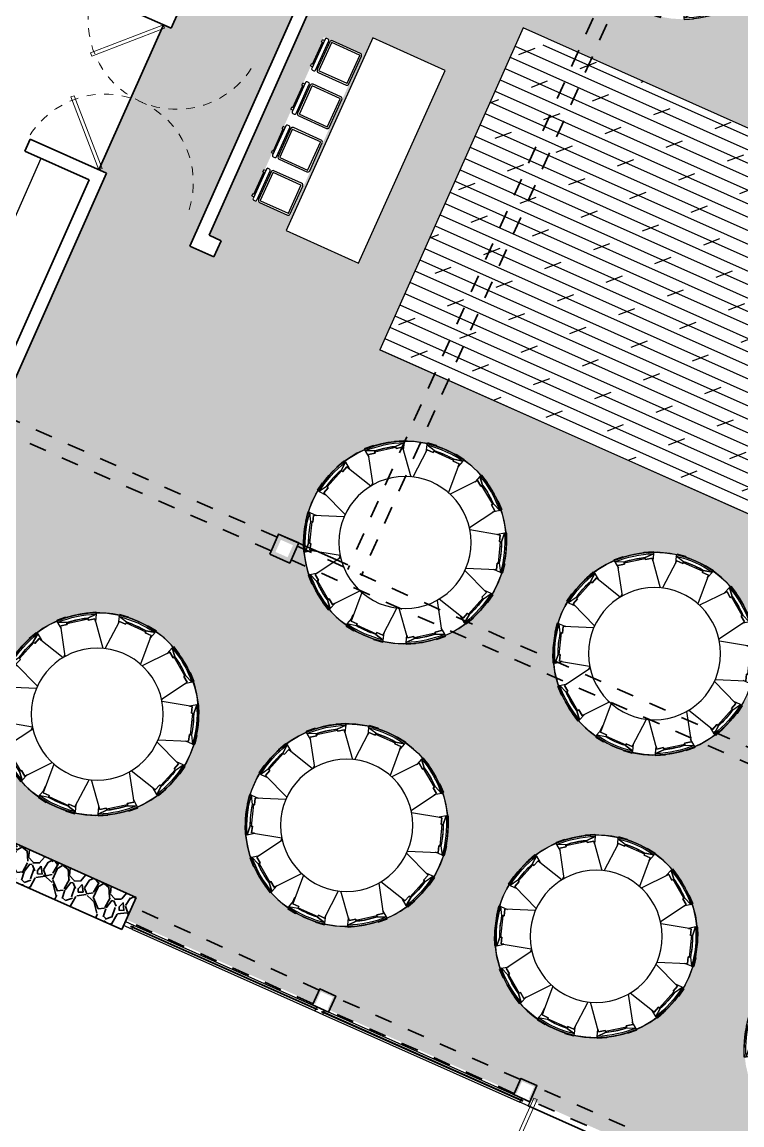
# Model space of a CAD drawing. Header units: millimetres. Extents: x 525387 to 527545, y 2235066 to 2235448.
# Drawn here: x 525573.69 to 525581.86, y 2235251.42 to 2235263.93 of the extents above; entities that cross this region are included whole.
import ezdxf

# ---------------------------------------------------------------- set-up
doc = ezdxf.new("R2010")
doc.units = ezdxf.units.MM
doc.linetypes.add('CONTINUA', pattern=[0])
doc.linetypes.add('JIS_02_1.0', pattern=[2, 1, -1])
for name, color, linetype, lineweight in [('jardin', 72, 'Continuous', 5), ('muro', 5, 'Continuous', 35), ('puertas', 2, 'Continuous', 13)]:
    doc.layers.add(name, color=color, linetype=linetype, lineweight=lineweight)
for name, color, linetype in [('muebles', 2, 'Continuous'), ('PISOS', 7, 'Continuous'), ('ventanas', 3, 'Continuous')]:
    doc.layers.add(name, color=color, linetype=linetype)

# ---------------------------------------------------------------- blocks, each defined once
blk = doc.blocks.new('Muco01pl')
at = {"color": 0, "linetype": 'ByBlock'}
for p, q in [((0.1830029072012882, -0.1196907536540419), (-0.1669970927987123, -0.1196907536540419)), ((-0.1584669139592585, -0.00981108789509938), (-0.1323541326172226, -0.009811087895099435)), ((-0.1584669139592585, -0.00981108789509938), (-0.1584669139592585, -0.0347477915452627)), ((-0.1584669139592576, -0.08340611557419672), (-0.1584669139592576, -0.09759532328770357)), ((-0.1323541326172217, -0.03474779154526275), (-0.1323541326172226, -0.009811087895099435)), ((-0.1323541326172226, -0.02227943972018065), (0.1448430847059317, -0.02227943972018065)), ((-0.1323541326172217, -0.09759532328770357), (-0.1323541326172217, -0.08340611557419672)), ((0.1448430847059308, -0.009811087895099435), (0.1709558660479675, -0.009811087895099435)), ((0.1448430847059317, -0.009811087895099435), (0.1448430847059317, -0.03474779154526275)), ((0.1448430847059317, -0.08340611557419675), (0.1448430847059317, -0.0975953232877036)), ((0.1709558660479675, -0.03474779154526275), (0.1709558660479675, -0.009811087895099435)), ((0.1709558660479675, -0.0975953232877036), (0.1709558660479675, -0.08340611557419675)), ((0.1859074768349493, -0.4725953232877036), (0.1859074768349493, -0.1225953232877031))]:
    blk.add_line(p, q, dxfattribs=at)
for points in [[(0.1899330943505466, -0.03474779154526275), (-0.1803233263974466, -0.03474779154526364, 0.414213562373095), (-0.1953233263974463, -0.04974779154526329), (-0.1953233263974463, -0.06840611557419615, 0.414213562373095), (-0.1803233263974467, -0.08340611557419672), (0.1899330943505466, -0.08340611557419672, 0.414213562373095), (0.2049330943505463, -0.06840611557419615), (0.2049330943505463, -0.04974779154526329, 0.414213562373095)], [(0.1830029072012882, -0.09759532328770357), (-0.1669970927987124, -0.09759532328770357, 0.414213562373095), (-0.1919970927987118, -0.122595323287703), (-0.1919970927987118, -0.4725953232877036, 0.414213562373095), (-0.1669970927987124, -0.4975953232877031), (0.1830029072012882, -0.4975953232877031, 0.414213562373095), (0.2080029072012876, -0.4725953232877036), (0.2080029072012876, -0.122595323287703, 0.414213562373095)]]:
    blk.add_lwpolyline(points, format="xyb", close=True, dxfattribs=at)
for points in [[(-0.1699016624323735, -0.122595323287703), (-0.1699016624323735, -0.4725953232877036)], [(-0.1669970927987124, -0.4754998929213647), (0.1830029072012882, -0.4754998929213647)]]:
    blk.add_lwpolyline(points, dxfattribs=at)
for centre, start, end in [((-0.1669970927987124, -0.122595323287703), 90, 180), ((0.1830029072012882, -0.122595323287703), 0, 90), ((-0.1669970927987124, -0.4725953232877036), 180, 270), ((0.1830029072012882, -0.4725953232877036), 270, 0)]:
    blk.add_arc(centre, 0.002904569633661147, start, end, dxfattribs=at)
blk = doc.blocks.new('mesa 10 sillas')
at = {"layer": 'muebles'}
for p, q in [((-0.2391984727383942, 1.131778988387644), (-0.1378689512292794, 1.150920151653182)), ((-0.2391984727383942, 1.131778988387644), (-0.2373695861709848, 1.126151308454361)), ((-0.1300751210734461, 1.126937701146481), (-0.1378689512292794, 1.150920151653182)), ((0.1300751210734461, 1.126937701146481), (0.1378689512292794, 1.150920151653182)), ((0.2391984727383942, 1.131778988387644), (0.1378689512292794, 1.150920151653182)), ((0.2391984727383942, 1.131778988387644), (0.2373695861709848, 1.126151308454361)), ((-0.4717232095528061, 1.05621296958941), (-0.5649465549114439, 1.012128233554542)), ((-0.4717232095528061, 1.05621296958941), (-0.4698943229858514, 1.050585289656496)), ((-0.2169917658214899, 1.063446571735483), (-0.4495165026363566, 0.9878805529372485)), ((-0.2169917658214899, 1.063446571735483), (-0.2126156215773563, 1.049980706986808)), ((-0.2126156215773563, 1.049980706986808), (-0.1411079628729794, 1.07321930583803)), ((0.2126156215771289, 1.049980706986808), (0.1411079628729794, 1.07321930583803)), ((0.2169917658214899, 1.063446571735483), (0.2126156215771289, 1.049980706986808)), ((0.2169917658214899, 1.063446571735483), (0.4495165026363566, 0.9878805529372485)), ((0.4717232095528061, 1.05621296958941), (0.4698943229858514, 1.050585289656496)), ((0.4717232095528061, 1.05621296958941), (0.5649465549114439, 1.012128233554542)), ((-0.5166480170959176, 0.9511760893376078), (-0.4451403583917681, 0.9744146881888227)), ((-0.4495165026363566, 0.9878805529372485), (-0.4451403583917681, 0.9744146881888227)), ((0.4495165026363566, 0.9878805529372485), (0.4451403583917681, 0.9744146881888227)), ((0.5166480170959176, 0.9511760893376078), (0.4451403583917681, 0.9744146881888227)), ((-0.8587586277025139, 0.7750311008356547), (-0.7880322162487801, 0.8500766255744239)), ((-0.8587586277025139, 0.7750311008356547), (-0.8539711601193858, 0.7715532046832081)), ((-0.7891728258840658, 0.7244799089481688), (-0.7449812204530417, 0.7853114775564549)), ((-0.767630344479926, 0.8352555139722426), (-0.7880322162487801, 0.8500766255744239)), ((0.7891728258840658, 0.7244799089481688), (0.7449812204530417, 0.7853114775564549)), ((0.767630344479926, 0.8352555139722426), (0.7880322162487801, 0.8500766255744239)), ((0.8587586277025139, 0.7750311008356547), (0.7880322162487801, 0.8500766255744239)), ((0.8587586277025139, 0.7750311008356547), (0.8539711601193858, 0.7715532046832081)), ((-0.8006282376560421, 0.7328017893249879), (-0.9443281099278238, 0.5349929848270776)), ((-0.8006282376560421, 0.7328017893249879), (-0.7891728258840658, 0.7244799089481688)), ((0.8006282376560421, 0.7328017893249879), (0.7891728258840658, 0.7244799089481688)), ((0.8006282376560421, 0.7328017893249879), (0.9443281099278238, 0.5349929848270776)), ((-1.002458499974068, 0.5772222963379363), (-1.051965412948789, 0.4867616881219092)), ((-1.002458499974068, 0.5772222963379363), (-0.9976710323913949, 0.5737444001854897)), ((-0.9770643035864168, 0.4658395358421643), (-0.9328726981556201, 0.5266711044505783)), ((-0.9443281099278238, 0.5349929848270776), (-0.9328726981556201, 0.5266711044505783)), ((0.9443281099278238, 0.5349929848270776), (0.9328726981556201, 0.5266711044505783)), ((0.9770643035864168, 0.4658395358421643), (0.9328726981556201, 0.5266711044505783)), ((1.002458499974068, 0.5772222963379363), (0.9976710323911675, 0.5737444001854897)), ((1.002458499974068, 0.5772222963379363), (1.051965412948789, 0.4867616881219092)), ((-1.150288715716556, 0.1222476750504953), (-1.137169238229376, 0.2245312777519288)), ((-1.064275235301352, 0.1974318870415672), (-1.064279374401053, 0.1222429402955001)), ((1.064275235301352, 0.1974318870415672), (1.064279374401053, 0.1222429402955001)), ((1.150288715716329, 0.1222476750504953), (1.137169238229376, 0.2245312777519288)), ((-1.150288715716556, 0.1222476750504953), (-1.144371317014588, 0.1222473493015386)), ((-1.078451935058979, -0.1222516304090462), (-1.078438475758844, 0.1222437197443753)), ((-1.078438475758844, 0.1222437197443753), (-1.064279374401053, 0.1222429402955001)), ((1.078438475758844, 0.1222437197443753), (1.064279374401053, 0.1222429402955001)), ((1.078451935058979, -0.1222516304090462), (1.078438475758844, 0.1222437197443753)), ((1.150288715716329, 0.1222476750504953), (1.144371317014588, 0.1222473493015386)), ((-1.150302175016691, -0.1222476751026562), (-1.137193958891544, -0.2245327215680959)), ((-1.150302175016691, -0.1222476751026562), (-1.144384776314496, -0.1222480008518971)), ((-1.078451935058979, -0.1222516304090462), (-1.064292833700961, -0.1222524098576514)), ((-1.064292833700961, -0.1222524098576514), (-1.064296972800435, -0.1974413566037043)), ((1.078451935058979, -0.1222516304090462), (1.064292833700961, -0.1222524098576514)), ((1.064292833700961, -0.1222524098576514), (1.064296972800435, -0.1974413566037043)), ((1.150302175016691, -0.1222476751026562), (1.137193958891544, -0.2245327215680959)), ((1.150302175016691, -0.1222476751026562), (1.144384776314496, -0.1222480008518971)), ((-1.11197686709113, -0.2245341097514029), (-1.137193958891544, -0.2245327215680959)), ((1.11197686709113, -0.2245341097514029), (1.137193958891544, -0.2245327215680959)), ((-1.002458499974068, -0.5772222963379363), (-1.051965412948789, -0.4867616881219163)), ((-0.9770643035864168, -0.4658395358421714), (-0.9328726981556201, -0.5266711044505783)), ((0.9770643035864168, -0.4658395358421714), (0.9328726981556201, -0.5266711044505783)), ((1.002458499974068, -0.5772222963379363), (1.051965412948789, -0.4867616881219163)), ((-1.002458499974068, -0.5772222963379363), (-0.9976710323913949, -0.5737444001854897)), ((-0.9443281099278238, -0.5349929848270776), (-0.9328726981556201, -0.5266711044505783)), ((-0.8006282376560421, -0.7328017893249879), (-0.9443281099278238, -0.5349929848270776)), ((0.8006282376560421, -0.7328017893249879), (0.9443281099278238, -0.5349929848270776)), ((0.9443281099278238, -0.5349929848270776), (0.9328726981556201, -0.5266711044505783)), ((1.002458499974068, -0.5772222963379363), (0.9976710323911675, -0.5737444001854897)), ((-0.8006282376560421, -0.7328017893249879), (-0.7891728258840658, -0.7244799089481759)), ((-0.7891728258840658, -0.7244799089481759), (-0.7449812204530417, -0.7853114775564549)), ((0.7891728258840658, -0.7244799089481759), (0.7449812204530417, -0.7853114775564549)), ((0.8006282376560421, -0.7328017893249879), (0.7891728258840658, -0.7244799089481759)), ((-0.8587586277025139, -0.7750311008356547), (-0.8539711601193858, -0.7715532046832081)), ((-0.8587586277025139, -0.7750311008356547), (-0.7880322162487801, -0.8500766255744239)), ((-0.767630344479926, -0.8352555139722426), (-0.7880322162487801, -0.8500766255744239)), ((0.767630344479926, -0.8352555139722426), (0.7880322162487801, -0.8500766255744239)), ((0.8587586277025139, -0.7750311008356547), (0.7880322162487801, -0.8500766255744239)), ((0.8587586277025139, -0.7750311008356547), (0.8539711601193858, -0.7715532046832081)), ((-0.5166480170959176, -0.9511760893376078), (-0.4451403583917681, -0.9744146881888227)), ((-0.4495165026363566, -0.9878805529372485), (-0.4451403583917681, -0.9744146881888227)), ((-0.2169917658214899, -1.063446571735483), (-0.4495165026363566, -0.9878805529372485)), ((0.2169917658214899, -1.063446571735483), (0.4495165026363566, -0.9878805529372485)), ((0.5166480170959176, -0.9511760893376078), (0.4451403583917681, -0.9744146881888227)), ((0.4495165026363566, -0.9878805529372485), (0.4451403583917681, -0.9744146881888227)), ((-0.4717232095528061, -1.05621296958941), (-0.5649465549114439, -1.012128233554542)), ((-0.4717232095528061, -1.05621296958941), (-0.4698943229858514, -1.050585289656503)), ((-0.2169917658214899, -1.063446571735483), (-0.2126156215773563, -1.049980706986808)), ((-0.2126156215773563, -1.049980706986808), (-0.1411079628729794, -1.07321930583803)), ((0.2126156215771289, -1.049980706986808), (0.1411079628729794, -1.07321930583803)), ((0.2169917658214899, -1.063446571735483), (0.2126156215771289, -1.049980706986808)), ((0.4717232095528061, -1.05621296958941), (0.4698943229858514, -1.050585289656503)), ((0.4717232095528061, -1.05621296958941), (0.5649465549114439, -1.012128233554542))]:
    blk.add_line(p, q, dxfattribs=at)
at = {"layer": 'muebles', "color": 41, "linetype": 'Continuous'}
for p, q in [((0.4435021934677934, 0.6048188194734436), (0.4613415193118726, 0.6048188194734436)), ((-1.033896914101206, 0.1996888194734439), (-1.027642585327726, 0.1996888194734439)), ((1.027642585327726, 0.1996888194734439), (1.033896914101206, 0.1996888194734439)), ((-1.051960490602482, -0.2054411805265559), (-0.9844966562030777, -0.2054411805265559)), ((-0.4688766562028377, -0.6105711805266125), (-0.4688766562028377, -0.6096137648954141)), ((-0.4688766562030651, -0.6105711805265557), (-0.4355488876238951, -0.6105711805265557)), ((0.4355488876238951, -0.6105711805265557), (0.4703812109386263, -0.6105711805265557))]:
    blk.add_line(p, q, dxfattribs=at)
at = {"layer": 'muebles', "flags": 128}
for points in [[(-0.1300751210734461, 1.126937701146481), (-0.1378689512292794, 1.150920151653182), (-0.2391984727383942, 1.131778988387644), (-0.2373695861709848, 1.126151308454361), (-0.2560111477538385, 1.121884039163547), (-0.2891886122710048, 1.113550037030663), (-0.3427072686114343, 1.098066199233038), (-0.3954682860124876, 1.080251025403832), (-0.442471327559474, 1.062153408479404), (-0.4698943229858514, 1.050585289656496), (-0.4717232095528061, 1.05621296958941), (-0.5649465549114439, 1.012128233554542), (-0.5571527247551558, 0.9881457830467184), (-0.4524465797109087, 0.9968967140571152), (-0.4133944525527795, 1.013363501431662), (-0.362886475433811, 1.032299699820086), (-0.3202214728772788, 1.046310461962946), (-0.2787715829350645, 1.058248434016846), (-0.2368384610296062, 1.068699449543466), (-0.2199218428962695, 1.07246273285498)], [(-0.1295644191360452, 1.043961998129554), (-0.1411079628729794, 1.07321930583803), (-0.2126156215773563, 1.049980706986808), (-0.2199218428962695, 1.07246273285498), (-0.1300751210734461, 1.126937701146481)], [(0.1295644191360452, 1.043961998129554), (0.1411079628729794, 1.07321930583803), (0.2126156215771289, 1.049980706986808), (0.2199218428962695, 1.07246273285498), (0.1300751210734461, 1.126937701146481)], [(0.1300751210734461, 1.126937701146481), (0.1378689512292794, 1.150920151653182), (0.2391984727383942, 1.131778988387644), (0.2373695861709848, 1.126151308454361), (0.2560111477538385, 1.121884039163547), (0.2891886122710048, 1.113550037030663), (0.3427072686114343, 1.098066199233038), (0.3954682860124876, 1.080251025403832), (0.442471327559474, 1.062153408479404), (0.4698943229858514, 1.050585289656496), (0.4717232095528061, 1.05621296958941), (0.5649465549114439, 1.012128233554542), (0.5571527247551558, 0.9881457830467184), (0.4524465797109087, 0.9968967140571152), (0.4133944525527795, 1.013363501431662), (0.362886475433811, 1.032299699820086), (0.3202214728772788, 1.046310461962946), (0.2787715829350645, 1.058248434016846), (0.2368384610296062, 1.068699449543466), (0.2199218428962695, 1.07246273285498)], [(-0.4451403583917681, 0.9744146881888227), (-0.4524465797109087, 0.9968967140571152), (-0.5571527247551558, 0.9881457830467184), (-0.5087865731808279, 0.9207221707736295), (-0.5166480170959176, 0.9511760893376078)], [(0.4451403583917681, 0.9744146881888227), (0.4524465797109087, 0.9968967140571152), (0.5571527247551558, 0.9881457830467184), (0.5087865731808279, 0.9207221707736295), (0.5166480170959176, 0.9511760893376078)], [(-0.767630344479926, 0.8352555139722426), (-0.7880322162487801, 0.8500766255744239), (-0.8587586277025139, 0.7750311008356547), (-0.8539711601193858, 0.7715532046832081), (-0.8665442622849469, 0.7571436763291004), (-0.8884867913631069, 0.7309001026208577), (-0.9226831223523959, 0.6869159377850593), (-0.9548961856265805, 0.6414910114751109), (-0.9822849326955065, 0.5992220371913604), (-0.9976710323913949, 0.5737444001854897), (-1.002458499974068, 0.5772222963379363), (-1.051965412948789, 0.4867616881219092), (-1.031563541179025, 0.4719405765191098), (-0.9519981586144013, 0.5405649563045287), (-0.9300832588484127, 0.5768411315474538), (-0.900351865154903, 0.6218486819261528), (-0.8740704723826411, 0.6582614858956575), (-0.847553770919717, 0.6922831421829088), (-0.8197721154693909, 0.7253858619909437), (-0.808298286342847, 0.7383737608020624)], [(-0.7184452834015929, 0.7684269431784756), (-0.7449812204530417, 0.7853114775564549), (-0.7891728258840658, 0.7244799089481688), (-0.808298286342847, 0.7383737608020624), (-0.767630344479926, 0.8352555139722426)], [(0.7184452834015929, 0.7684269431784756), (0.7449812204530417, 0.7853114775564549), (0.7891728258840658, 0.7244799089481688), (0.808298286342847, 0.7383737608020624), (0.767630344479926, 0.8352555139722426)], [(0.767630344479926, 0.8352555139722426), (0.7880322162487801, 0.8500766255744239), (0.8587586277025139, 0.7750311008356547), (0.8539711601193858, 0.7715532046832081), (0.8665442622849469, 0.7571436763291004), (0.8884867913631069, 0.7309001026208577), (0.9226831223523959, 0.6869159377850593), (0.9548961856265805, 0.6414910114751109), (0.9822849326955065, 0.5992220371913604), (0.9976710323911675, 0.5737444001854897), (1.002458499974068, 0.5772222963379363), (1.051965412948789, 0.4867616881219092), (1.031563541179025, 0.4719405765191098), (0.9519981586144013, 0.5405649563045287), (0.9300832588484127, 0.5768411315474538), (0.900351865154903, 0.6218486819261528), (0.8740704723826411, 0.6582614858956575), (0.847553770919717, 0.6922831421829088), (0.8197721154691635, 0.7253858619909437), (0.808298286342847, 0.7383737608020624)], [(-0.9328726981556201, 0.5266711044505783), (-0.9519981586144013, 0.5405649563045287), (-1.031563541179025, 0.4719405765191098), (-0.9528038976524158, 0.4458226389735884), (-0.9770643035864168, 0.4658395358421643)], [(0.9328726981556201, 0.5266711044505783), (0.9519981586144013, 0.5405649563045287), (1.031563541179025, 0.4719405765191098), (0.9528038976524158, 0.4458226389735884), (0.9770643035864168, 0.4658395358421643)], [(-1.11197686709113, -0.2245341097514029), (-1.137193958891544, -0.2245327215680959), (-1.150302175016691, -0.1222476751026562), (-1.144384776314496, -0.1222480008518971), (-1.146086921379379, -0.1032001635040061), (-1.148413214710104, -0.06907117139071772), (-1.15022538420078, -0.01338713551724169), (-1.149586198058955, 0.04229676535948101), (-1.146899080178969, 0.09259178549581293), (-1.144371317014588, 0.1222473493015386), (-1.150288715716556, 0.1222476750504953), (-1.137169238229376, 0.2245312777519288), (-1.111952146427825, 0.224529889568629), (-1.087918798154647, 0.1222442416293177), (-1.091511872631486, 0.08001494447891844), (-1.093913444221357, 0.02612739660420971), (-1.094054260000689, -0.01877899570122565), (-1.092599225706522, -0.06188921987364182), (-1.08958068482923, -0.1049995301165296), (-1.087932257454554, -0.1222511085238409)], [(-1.064279374401053, 0.1222429402955001), (-1.087918798154647, 0.1222442416293177), (-1.111952146427825, 0.224529889568629), (-1.03288251783431, 0.1993659879601921), (-1.064275235301352, 0.1974318870415672)], [(1.064279374401053, 0.1222429402955001), (1.087918798154647, 0.1222442416293177), (1.111952146427825, 0.224529889568629), (1.03288251783431, 0.1993659879601921), (1.064275235301352, 0.1974318870415672)], [(1.11197686709113, -0.2245341097514029), (1.137193958891544, -0.2245327215680959), (1.150302175016691, -0.1222476751026562), (1.144384776314496, -0.1222480008518971), (1.146086921379379, -0.1032001635040061), (1.148413214710104, -0.06907117139071772), (1.15022538420078, -0.01338713551724169), (1.149586198058955, 0.04229676535948101), (1.146899080178969, 0.09259178549581293), (1.144371317014588, 0.1222473493015386), (1.150288715716329, 0.1222476750504953), (1.137169238229376, 0.2245312777519288), (1.111952146427825, 0.224529889568629), (1.087918798154647, 0.1222442416293177), (1.091511872631486, 0.08001494447891844), (1.093913444221357, 0.02612739660420971), (1.094054260000462, -0.01877899570122565), (1.092599225706522, -0.06188921987364182), (1.08958068482923, -0.1049995301165296), (1.087932257454554, -0.1222511085238409)], [(-1.032904468465063, -0.1993789138043027), (-1.064296972800435, -0.1974413566037043), (-1.064292833700961, -0.1222524098576514), (-1.087932257454554, -0.1222511085238409), (-1.11197686709113, -0.2245341097514029)], [(1.032904468465063, -0.1993789138043027), (1.064296972800435, -0.1974413566037043), (1.064292833700961, -0.1222524098576514), (1.087932257454554, -0.1222511085238409), (1.11197686709113, -0.2245341097514029)], [(-0.767630344479926, -0.8352555139722426), (-0.7880322162487801, -0.8500766255744239), (-0.8587586277025139, -0.7750311008356547), (-0.8539711601193858, -0.7715532046832081), (-0.8665442622849469, -0.7571436763291004), (-0.8884867913631069, -0.7309001026208577), (-0.9226831223523959, -0.6869159377850664), (-0.9548961856265805, -0.641491011475118), (-0.9822849326955065, -0.5992220371913604), (-0.9976710323913949, -0.5737444001854897), (-1.002458499974068, -0.5772222963379363), (-1.051965412948789, -0.4867616881219163), (-1.031563541179025, -0.4719405765191098), (-0.9519981586144013, -0.5405649563045287), (-0.9300832588484127, -0.5768411315474609), (-0.900351865154903, -0.6218486819261599), (-0.8740704723826411, -0.6582614858956646), (-0.847553770919717, -0.6922831421829159), (-0.8197721154693909, -0.7253858619909508), (-0.808298286342847, -0.7383737608020624)], [(-0.9328726981556201, -0.5266711044505783), (-0.9519981586144013, -0.5405649563045287), (-1.031563541179025, -0.4719405765191098), (-0.9528038976524158, -0.4458226389735884), (-0.9770643035864168, -0.4658395358421714)], [(0.767630344479926, -0.8352555139722426), (0.7880322162487801, -0.8500766255744239), (0.8587586277025139, -0.7750311008356547), (0.8539711601193858, -0.7715532046832081), (0.8665442622849469, -0.7571436763291004), (0.8884867913631069, -0.7309001026208577), (0.9226831223523959, -0.6869159377850664), (0.9548961856265805, -0.641491011475118), (0.9822849326955065, -0.5992220371913604), (0.9976710323911675, -0.5737444001854897), (1.002458499974068, -0.5772222963379363), (1.051965412948789, -0.4867616881219163), (1.031563541179025, -0.4719405765191098), (0.9519981586144013, -0.5405649563045287), (0.9300832588484127, -0.5768411315474609), (0.900351865154903, -0.6218486819261599), (0.8740704723826411, -0.6582614858956646), (0.847553770919717, -0.6922831421829159), (0.8197721154691635, -0.7253858619909508), (0.808298286342847, -0.7383737608020624)], [(0.9328726981556201, -0.5266711044505783), (0.9519981586144013, -0.5405649563045287), (1.031563541179025, -0.4719405765191098), (0.9528038976524158, -0.4458226389735884), (0.9770643035864168, -0.4658395358421714)], [(-0.7184452834015929, -0.7684269431784827), (-0.7449812204530417, -0.7853114775564549), (-0.7891728258840658, -0.7244799089481759), (-0.808298286342847, -0.7383737608020624), (-0.767630344479926, -0.8352555139722426)], [(0.7184452834015929, -0.7684269431784827), (0.7449812204530417, -0.7853114775564549), (0.7891728258840658, -0.7244799089481759), (0.808298286342847, -0.7383737608020624), (0.767630344479926, -0.8352555139722426)], [(-0.1300751210734461, -1.126937701146481), (-0.1378689512292794, -1.150920151653182), (-0.2391984727383942, -1.131778988387644), (-0.2373695861709848, -1.126151308454361), (-0.2560111477538385, -1.121884039163547), (-0.2891886122710048, -1.11355003703067), (-0.3427072686114343, -1.098066199233038), (-0.3954682860124876, -1.080251025403832), (-0.442471327559474, -1.062153408479404), (-0.4698943229858514, -1.050585289656503), (-0.4717232095528061, -1.05621296958941), (-0.5649465549114439, -1.012128233554542), (-0.5571527247551558, -0.9881457830467184), (-0.4524465797109087, -0.9968967140571223), (-0.4133944525527795, -1.013363501431662), (-0.362886475433811, -1.032299699820094), (-0.3202214728772788, -1.046310461962946), (-0.2787715829350645, -1.058248434016846), (-0.2368384610296062, -1.068699449543466), (-0.2199218428962695, -1.07246273285498)], [(-0.4451403583917681, -0.9744146881888227), (-0.4524465797109087, -0.9968967140571223), (-0.5571527247551558, -0.9881457830467184), (-0.5087865731808279, -0.9207221707736295), (-0.5166480170959176, -0.9511760893376078)], [(0.1300751210734461, -1.126937701146481), (0.1378689512292794, -1.150920151653182), (0.2391984727383942, -1.131778988387644), (0.2373695861709848, -1.126151308454361), (0.2560111477538385, -1.121884039163547), (0.2891886122710048, -1.11355003703067), (0.3427072686114343, -1.098066199233038), (0.3954682860124876, -1.080251025403832), (0.442471327559474, -1.062153408479404), (0.4698943229858514, -1.050585289656503), (0.4717232095528061, -1.05621296958941), (0.5649465549114439, -1.012128233554542), (0.5571527247551558, -0.9881457830467184), (0.4524465797109087, -0.9968967140571223), (0.4133944525527795, -1.013363501431662), (0.362886475433811, -1.032299699820094), (0.3202214728772788, -1.046310461962946), (0.2787715829350645, -1.058248434016846), (0.2368384610296062, -1.068699449543466), (0.2199218428962695, -1.07246273285498)], [(0.4451403583917681, -0.9744146881888227), (0.4524465797109087, -0.9968967140571223), (0.5571527247551558, -0.9881457830467184), (0.5087865731808279, -0.9207221707736295), (0.5166480170959176, -0.9511760893376078)], [(-0.1295644191360452, -1.043961998129554), (-0.1411079628729794, -1.07321930583803), (-0.2126156215773563, -1.049980706986808), (-0.2199218428962695, -1.07246273285498), (-0.1300751210734461, -1.126937701146481)], [(0.1295644191360452, -1.043961998129554), (0.1411079628729794, -1.07321930583803), (0.2126156215771289, -1.049980706986808), (0.2199218428962695, -1.07246273285498), (0.1300751210734461, -1.126937701146481)]]:
    blk.add_lwpolyline(points, close=True, dxfattribs=at)
for points in [[(-0.01354745446280958, 0.7498776343361158), (-0.1411079628729794, 1.07321930583803), (-0.2126156215773563, 1.049980706986808), (-0.2169917658214899, 1.063446571735483), (-0.4495165026363566, 0.9878805529372485), (-0.4451403583917681, 0.9744146881888227), (-0.5166480170959176, 0.9511760893376078), (-0.4297759821902218, 0.6146483589276386)], [(0.01354745446280958, 0.7498776343361158), (0.1411079628729794, 1.07321930583803), (0.2126156215771289, 1.049980706986808), (0.2169917658214899, 1.063446571735483), (0.4495165026363566, 0.9878805529372485), (0.4451403583917681, 0.9744146881888227), (0.5166480170959176, 0.9511760893376078), (0.4297759821902218, 0.6146483589276386)], [(-0.4517271353777232, 0.5987007559402926), (-0.7449812204530417, 0.7853114775564549), (-0.7891728258840658, 0.7244799089481688), (-0.8006282376560421, 0.7328017893249879), (-0.9443281099278238, 0.5349929848270776), (-0.9328726981556201, 0.5266711044505783), (-0.9770643035864168, 0.4658395358421643), (-0.7089773140894522, 0.2446449838163787)], [(0.4517271353777232, 0.5987007559402926), (0.7449812204530417, 0.7853114775564549), (0.7891728258840658, 0.7244799089481688), (0.8006282376560421, 0.7328017893249879), (0.9443281099278238, 0.5349929848270776), (0.9328726981556201, 0.5266711044505783), (0.9770643035864168, 0.4658395358421643), (0.7089773140894522, 0.2446449838163787)], [(-0.7173624042189886, -0.218840537865411), (-1.064296972800435, -0.1974413566037043), (-1.064292833700961, -0.1222524098576514), (-1.078451935058979, -0.1222516304090462), (-1.078438475758844, 0.1222437197443753), (-1.064279374401053, 0.1222429402955001), (-1.064275235301352, 0.1974318870415672), (-0.7173734092592667, 0.2188044599358392)], [(0.7173624042189886, -0.218840537865411), (1.064296972800435, -0.1974413566037043), (1.064292833700961, -0.1222524098576514), (1.078451935058979, -0.1222516304090462), (1.078438475758844, 0.1222437197443753), (1.064279374401053, 0.1222429402955001), (1.064275235301352, 0.1974318870415672), (0.7173734092592667, 0.2188044599358392)], [(-0.4517271353777232, -0.5987007559402997), (-0.7449812204530417, -0.7853114775564549), (-0.7891728258840658, -0.7244799089481759), (-0.8006282376560421, -0.7328017893249879), (-0.9443281099278238, -0.5349929848270776), (-0.9328726981556201, -0.5266711044505783), (-0.9770643035864168, -0.4658395358421714), (-0.7089773140894522, -0.2446449838163787)], [(0.4517271353777232, -0.5987007559402997), (0.7449812204530417, -0.7853114775564549), (0.7891728258840658, -0.7244799089481759), (0.8006282376560421, -0.7328017893249879), (0.9443281099278238, -0.5349929848270776), (0.9328726981556201, -0.5266711044505783), (0.9770643035864168, -0.4658395358421714), (0.7089773140894522, -0.2446449838163787)], [(-0.01354745446280958, -0.7498776343361158), (-0.1411079628729794, -1.07321930583803), (-0.2126156215773563, -1.049980706986808), (-0.2169917658214899, -1.063446571735483), (-0.4495165026363566, -0.9878805529372485), (-0.4451403583917681, -0.9744146881888227), (-0.5166480170959176, -0.9511760893376078), (-0.4297759821902218, -0.6146483589276386)], [(0.01354745446280958, -0.7498776343361158), (0.1411079628729794, -1.07321930583803), (0.2126156215771289, -1.049980706986808), (0.2169917658214899, -1.063446571735483), (0.4495165026363566, -0.9878805529372485), (0.4451403583917681, -0.9744146881888227), (0.5166480170959176, -0.9511760893376078), (0.4297759821902218, -0.6146483589276386)]]:
    blk.add_lwpolyline(points, dxfattribs=at)
at = {"layer": 'muebles'}
blk.add_circle((0, 0), 0.75, dxfattribs=at)
for centre, radius, start, end in [((0.03573363963766951, -0.1097513553369467), 1.265717490966349, 97.78508944997512, 118.2212187361925), ((0.03573363963766951, -0.1097513553369467), 1.247754930966313, 97.63637664499447, 118.369931541183), ((-0.03573363963766951, -0.1097513553369467), 1.247754930966313, 61.63006845881706, 82.36362335500553), ((-0.03573363963766951, -0.1097513553369467), 1.265717490966349, 61.77878126380732, 82.21491055002487), ((0.03086404374369067, -0.09476708698979763), 1.193867250966261, 102.1259730651076, 113.880335117807), ((-0.03086404374369067, -0.09476708698979763), 1.193867250966261, 66.11966488220703, 77.87402693489241), ((0.09341934982410294, -0.06778700523345549), 1.26571749096635, 133.7850894499824, 154.221218736197), ((0.09341934982410294, -0.06778700523345549), 1.247754930966313, 133.6363766449972, 154.3699315411826), ((-0.09341934982410294, -0.06778700523345549), 1.247754930966313, 25.63006845881777, 46.36362335500311), ((-0.09341934982410294, -0.06778700523345549), 1.26571749096635, 25.77878126380299, 46.21491055001842), ((0.08067223203931917, -0.05852675414342201), 1.193867250966261, 138.1259730650963, 149.8803351178034), ((-0.08067223203931917, -0.05852675414342201), 1.193867250966261, 30.11966488219837, 41.87402693490309), ((0.1154220435843172, -6.967687359349384e-05), 1.26571749096635, 169.7787812638012, 190.2149105500261), ((0.1154220435843172, -6.967687359349384e-05), 1.247754930966313, 169.6300684588186, 190.3636233550073), ((-0.1154220435843172, -6.967687359349384e-05), 1.247754930966313, 349.6363766449919, 10.36993154118215), ((-0.1154220435843172, -6.967687359349384e-05), 1.26571749096635, 349.785089449973, 10.22121873619879), ((0.09966636964384179, -6.880953444010629e-05), 1.193867250966261, 174.1196648822008, 185.8740269349001), ((-0.09966636964384179, -6.880953444010629e-05), 1.193867250966261, 354.1259730651008, 5.880335117799608), ((0.09341934982410294, 0.06778700523344838), 1.26571749096635, 205.778781263803, 226.2149105500176), ((0.09341934982410294, 0.06778700523344838), 1.247754930966313, 205.6300684588174, 226.3636233550028), ((-0.09341934982410294, 0.06778700523344838), 1.247754930966313, 313.6363766449966, 334.3699315411823), ((-0.09341934982410294, 0.06778700523344838), 1.26571749096635, 313.7850894499816, 334.221218736197), ((0.08067223203931917, 0.05852675414342201), 1.193867250966261, 210.119664882197, 221.8740269349037), ((-0.08067223203931917, 0.05852675414342201), 1.193867250966261, 318.1259730650969, 329.8803351178016), ((0.03573363963766951, 0.1097513553369467), 1.247754930966313, 241.630068458817, 262.3636233550055), ((0.03086404374369067, 0.09476708698979053), 1.193867250966261, 246.119664882193, 257.8740269348924), ((-0.03573363963766951, 0.1097513553369467), 1.247754930966313, 277.6363766449945, 298.369931541183), ((-0.03086404374369067, 0.09476708698979053), 1.193867250966261, 282.1259730651076, 293.8803351178067), ((0.03573363963766951, 0.1097513553369467), 1.265717490966349, 241.7787812638075, 262.2149105500249), ((-0.03573363963766951, 0.1097513553369467), 1.265717490966349, 277.7850894499751, 298.2212187361927)]:
    blk.add_arc(centre, radius, start, end, dxfattribs=at)
blk = doc.blocks.new('SALON')
at = {"layer": 'muro', "linetype": 'Continuous'}
h = blk.add_hatch(dxfattribs=at)
h.set_pattern_fill('GRAVEL', color=41, scale=0.02, angle=360)
h.set_pattern_definition([(228.0127875, (252.5358660608763, 220.9917236100882), (-4.064000000319164, -4.571999999716356), [0.06834428800000002, -6.766096727913001]), (184.969741, (252.4901460608235, 220.9409236097708), (6.095999997588102, 0.5080000289395833), [0.117280944, -11.6108097787048]), (132.5104471, (252.3733060607919, 220.930763610173), (5.080000002145497, -5.587999998049194), [0.08269630400000003, -8.18694455882]), (267.273689, (252.1751860608347, 220.8037636098452), (0.5080000010639475, 10.15999999994663), [0.106800904, -10.5732874851476]), (292.8336541799999, (252.1701060608029, 220.69708361011), (-2.540000000212681, 6.095999999911093), [0.10472674, -10.3679615490688]), (357.273689, (252.210746060824, 220.6005636099726), (-10.15999999994663, 0.5080000010639482), [0.106800904, -10.5732874851476]), (37.69424046999999, (252.3174260607921, 220.5954836099409), (-6.603999999707182, -5.080000000380082), [0.141238732, -13.9826230628494]), (72.25532837, (252.4291860607918, 220.6818436100148), (3.556000000955862, 11.17599999969577), [0.133343904, -13.201051320381]), (121.42956562, (252.4698260608129, 220.8088436098769), (-4.064000000576623, 6.603999999645207), [0.1071626, -10.6091091397424]), (175.2363582999999, (252.413946060813, 220.9002836099826), (5.587999999919906, -0.5080000008778527), [0.122342656, -5.994787390000001]), (222.3974377999999, (252.2920260608662, 220.9104436100461), (-6.095999999804935, -5.588000000212798), [0.158215584, -15.6633545024354]), (138.81407483, (252.6781060608337, 220.7986836098135), (-3.555999999786701, 3.048000000247838), [0.05400090799999999, -5.3461131648688]), (171.4692344, (252.6374660608126, 220.8342436100356), (6.604000000177932, -1.01599999884747), [0.102736396, -10.170927799408]), (225, (252.5358660608763, 220.8494836101308), (-1.954783883693929e-16, -0.508000000000048), [0.07184186800000002, -0.6465786216856001]), (203.1985905100001, (252.5003060608869, 220.9104436100461), (2.540000000069218, 1.015999999821867), [0.03868826399999997, -3.830124473778798]), (291.80140949, (252.4647460607812, 220.8952036099508), (-0.5080000001062988, 1.523999999964575), [0.05471312399999999, -2.680950597999999]), (30.96375653000001, (252.4850660607917, 220.8444036100991), (1.524000000037277, 1.015999999944225), [0.088863932, -2.873259630582]), (161.56505118, (252.5612660608022, 220.8901236099191), (1.016000000026517, -0.507999999946751), [0.06425742800000002, -1.5421796233656]), (16.38954033399999, (252.1701060608029, 220.8952036099508), (5.08000000000003, 1.524000000000048), [0.09001760000000002, -8.9117653345078]), (70.34617593999997, (252.2564660608768, 220.9206036101095), (-2.032000000185865, -5.587999999934083), [0.075519788, -7.476443135640001]), (293.19859051, (252.5612660608022, 220.9917236100882), (-1.015999999822652, 2.540000000071057), [0.07737602, -3.7914367177788]), (343.6104596700001, (252.5917460608762, 220.9206036101095), (-5.080000000106459, 1.523999999644573), [0.09001760000000002, -8.911765334507999]), (339.44395478, (252.1701060608029, 220.5802436098456), (-2.539999999999973, 1.016000000000043), [0.08680703999999999, -4.253546862621201]), (294.7751406, (252.2513860608451, 220.5497636101209), (-2.540000003023385, 5.587999998625452), [0.07273442399999999, -7.200718676144001]), (66.80140948999998, (252.5663460608339, 220.4837236101739), (1.01599999984046, 2.540000000063861), [0.07737602, -3.7914367177788]), (17.35402463999997, (252.5968260607915, 220.5548436101526), (-6.603999999868606, -2.032000000426491), [0.08515654800000003, -8.43047519604]), (69.44395478, (252.3174260607921, 220.4837236101739), (-1.016000000017693, -2.539999999992927), [0.04340352, -4.296950382621201]), (101.309932474, (252.5358660608763, 220.4837236101739), (-0.5080000000000796, 2.032000000000074), [0.02590292, -2.564398992905201]), (165.963756532, (252.5307860608445, 220.5091236098669), (1.523999999999903, -0.5079999999999735), [0.10472674, -1.9898109178138]), (186.00900596, (252.4291860607918, 220.5345236100256), (5.079999999973075, 0.5080000002658694), [0.09705339999999998, -9.608272972667399]), (303.69006753, (252.4850660607917, 220.7986836098135), (-0.5080000000705936, 1.015999999964741), [0.073264776, -1.758355271936]), (353.1572265899999, (252.5257060608128, 220.7377236098982), (8.636000000053137, -1.015999999547881), [0.1279113519999999, -12.6632018130062]), (60.94539589999997, (252.6527060607914, 220.722483609803), (-2.032000000055938, -3.55599999996805), [0.052301648, -5.177878463622]), (90, (252.6781060608337, 220.7682036100887), (-0.5079999999999999, 0.5080000000000003), [0.03048000000000001, -0.4775200000000001]), (120.2564371599999, (252.4190260608448, 220.5497636101209), (2.031999999751433, -3.556000000141961), [0.070573392, -6.98678815464]), (48.01278749999999, (252.3834660608554, 220.6107236100361), (4.064000000335071, 4.57199999970204), [0.136688576, -6.697752439913001]), (360, (252.4749060608447, 220.7123236102052), (0.5080000000000003, 0.5079999999999999), [0.13208, -0.3759200000000001]), (325.3048464999999, (252.606986060855, 220.7123236102052), (5.080000001924307, -3.555999997250917), [0.08032191200000001, -7.951863344828002]), (254.0546040999999, (252.6730260608019, 220.6666036099195), (-0.5079999999645118, -2.03200000000895), [0.073965816, -3.624330007754401]), (207.64597536, (252.6527060607914, 220.5954836099409), (-9.652000000354672, -5.07999999932615), [0.12042902, -11.9224928845876]), (175.42607874, (252.5460260608234, 220.5396036100574), (-6.603999999999767, 0.5079999999998972), [0.127405892, -12.613169291248])])
h.paths.add_polyline_path([(-0.05000142124481499, 10.0749999997206), (0.3499985787784681, 10.0749999997206), (0.3499985787784681, 12.39999999944121), (-0.05000142124481499, 12.39999999944121)])
at = {"layer": 'PISOS', "linetype": 'Continuous'}
h = blk.add_hatch(dxfattribs=at)
h.set_pattern_fill('ANGLE', color=41, scale=0.058, angle=180)
h.set_pattern_definition([(180, (252.1701060608029, 220.4837236101739), (-4.961411577385673e-17, -0.40513), [0.29464, -0.11049]), (270, (252.1701060608029, 220.4837236101739), (0.40513, -7.442117366078509e-17), [0.29464, -0.11049])])
h.paths.add_polyline_path([(0.3499985787784681, 10.0749999997206), (0.07500483421608806, 10.0749999997206), (0.07487548841163516, 7.724999999627471), (0.2249985787784681, 7.724999999627471), (0.2249985787784681, 7.574999999720603), (0.0748672322370112, 7.574999999720603), (0.0747378864325583, 5.224999999627471), (0.2249985787784681, 5.224999999627471), (0.2249985787784681, 5.074999999720603), (0.07472963037434965, 5.074999999720603), (0.07460028445348144, 2.724999999627471), (0.2249985787784681, 2.724999999627471), (0.2249985787784681, 2.574999999720603), (0.07459202839527279, 2.574999999720603), (0.07446268247440457, 0.224999999627471), (0.2249985787784681, 0.224999999627471), (0.2249985787784681, 0.0750011820346117), (4.574998578755185, 0.07503446377813816), (4.574998578755185, 0.224999999627471), (4.724998578778468, 0.224999999627471), (4.724998578778468, 0.07503561116755009), (7.149998578708619, 0.07505416497588158), (7.149998578708619, 10.0749999997206), (11.14999857870862, 10.0749999997206), (11.14994460891467, 0.07500296272337437), (13.57499857875519, 0.07500525517389178), (13.57499857875519, 0.224999999627471), (13.72499857877847, 0.224999999627471), (13.72499857877847, 0.07500539673492312), (18.07499857875519, 0.07500950852409005), (18.07499857875519, 0.224999999627471), (18.22499527502805, 0.224999999627471), (18.22512464097235, 2.574999999720603), (18.07499857875519, 2.574999999720603), (18.07499857875519, 2.724999999627471), (18.22513289831113, 2.724999999627471), (18.22526226425543, 5.074999999720603), (18.07499857875519, 5.074999999720603), (18.07499857875519, 5.224999999627471), (18.22527052159421, 5.224999999627471), (18.22539988753852, 7.574999999720603), (18.07499857875519, 7.574999999720603), (18.07499857875519, 7.724999999627471), (18.22540814487729, 7.724999999627471), (18.22553751093801, 10.07500134641305), (17.94999857875519, 10.0749999997206), (17.94999857875519, 13.72499999962747), (16.14999857870862, 13.72499999962747), (16.14999857870862, 16.69999999878928), (14.94999857875519, 16.69999999878928), (14.94999857875519, 13.72499999962747), (14.7999985787319, 13.72499999962747), (14.7999985787319, 16.69999999878928), (13.59999857877847, 16.69999999878928), (13.59999857877847, 13.72499999962747), (9.519998578703962, 13.72499999962747), (9.519998578703962, 13.8199999993667), (7.719998578773811, 13.8199999993667), (7.719998578773811, 13.72499999962747), (4.424998578731902, 13.72499999962747), (4.424998578731902, 13.79999999981374), (1.674998578731902, 13.79999999981374), (1.674998578731902, 13.59999999962747), (0.3499985787784681, 13.59999999962747)])
h.paths.add_polyline_path([(7.349998578778468, 12.22499999962747), (7.349998578778468, 12.52499999944121), (10.94999857875519, 12.52499999944121), (10.94999857875519, 12.22499999962747), (10.74999857868534, 12.22499999962747), (10.74999857868534, 12.37499999953434), (7.549998578731902, 12.37499999953434), (7.549998578731902, 12.22499999962747)], flags=16)
edge = h.paths.add_edge_path(flags=16)
edge.add_arc((5.270367479766719, 8.925037528388202), 1.150364048085521, 180, 540)
h.paths.add_polyline_path([(7.955940932151861, 11.59635831508785), (10.35191235388629, 11.58655998716131), (10.34798428963404, 10.68657070212066), (7.952012867899612, 10.69636903004721)], flags=16)
h.paths.add_polyline_path([(4.724998578778468, 10.22499999962747), (4.724998578778468, 10.0749999997206), (4.574998578755185, 10.0749999997206), (4.574998578755185, 10.22499999962747)], flags=16)
h.paths.add_polyline_path([(8.1238285000436, 12.10088122775778), (10.13447411707602, 12.10088122775778), (10.13447411707602, 11.6215123119764), (8.1238285000436, 11.6215123119764)], flags=16)
edge = h.paths.add_edge_path(flags=16)
edge.add_arc((2.070367479813285, 11.32503752876073), 1.150364048085521, 180, 540)
edge = h.paths.add_edge_path(flags=16)
edge.add_arc((2.070367479813285, 8.225037528667599), 1.150364048085521, 180, 540)
edge = h.paths.add_edge_path(flags=16)
edge.add_arc((5.270367479766719, 5.825037528760731), 1.150364048085521, 180, 540)
edge = h.paths.add_edge_path(flags=16)
edge.add_arc((13.02962967765052, 8.925037528388202), 1.150364048085521, 180, 540)
edge = h.paths.add_edge_path(flags=16)
edge.add_arc((2.070367479813285, 5.125037528574467), 1.150364048085521, 180, 540)
h.paths.add_polyline_path([(13.57499857875519, 10.22499999962747), (13.72499857877847, 10.22499999962747), (13.72499857877847, 10.0749999997206), (13.57499857875519, 10.0749999997206)], flags=16)
edge = h.paths.add_edge_path(flags=16)
edge.add_arc((5.270367479766719, 2.725037528667599), 1.150364048085521, 180, 540)
edge = h.paths.add_edge_path(flags=16)
edge.add_arc((13.02962967765052, 5.825037528760731), 1.150364048085521, 180, 540)
edge = h.paths.add_edge_path(flags=16)
edge.add_arc((16.22962967772037, 11.32503752876073), 1.150364048085521, 180, 540)
edge = h.paths.add_edge_path(flags=16)
edge.add_arc((2.070367479813285, 2.025037528481334), 1.150364048085521, 180, 540)
edge = h.paths.add_edge_path(flags=16)
edge.add_arc((16.22962967772037, 8.225037528667599), 1.150364048085521, 180, 540)
edge = h.paths.add_edge_path(flags=16)
edge.add_arc((13.02962967765052, 2.725037528667599), 1.150364048085521, 180, 540)
edge = h.paths.add_edge_path(flags=16)
edge.add_arc((16.22962967772037, 5.125037528574467), 1.150364048085521, 180, 540)
edge = h.paths.add_edge_path(flags=16)
edge.add_arc((16.22962967772037, 2.025037528481334), 1.150364048085521, 180, 540)
h = blk.add_hatch(dxfattribs=at)
h.set_pattern_fill('DOLMIT', color=30, scale=0.022, angle=89.99999999999999)
h.set_pattern_definition([(90, (252.1701060608029, 220.4837236101739), (-0.1397, 3.957378920007115e-17), []), (135, (252.1701060608029, 220.4837236101739), (-0.2793998095570218, -0.2793998095570216), [0.1975656346635214, -0.3951312693270428])])
h.paths.add_polyline_path([(7.149998578708619, 2.224999999627471), (11.14999857870862, 2.224999999627471), (11.14999857870862, 9.562010001856834, -0.1160733036917117), (11.02926563017536, 10.0749999997206), (7.149998578708619, 10.0749999997206)])
at = {"layer": 'muebles', "linetype": 'Continuous'}
blk.add_line((7.569998578750528, 14.47499999962747), (5.274998578708619, 14.47499999962747), dxfattribs=at)
at = {"layer": 'muebles', "color": 2, "linetype": 'ByBlock', "lineweight": -3}
blk.add_lwpolyline([(7.952012867899612, 10.69636903004721), (10.34798428963404, 10.68657070212066), (10.35191235388629, 11.58655998716131), (7.955940932151861, 11.59635831508785)], close=True, dxfattribs=at)
at = {"layer": 'muro', "linetype": 'Continuous'}
for p, q in [((7.569998578750528, 13.87499999953434), (7.569998578750528, 14.67499999981374)), ((7.719998578773811, 14.67499999981374), (7.569998578750528, 14.67499999981374)), ((7.719998578773811, 13.72499999962747), (7.719998578773811, 14.67499999981374)), ((9.519998578703962, 13.72499999962747), (9.519998578703962, 14.67499999981374)), ((7.569998578750528, 13.87499999953434), (4.724998578778468, 13.87499999953434)), ((7.719998578773811, 13.72499999962747), (4.574998578755185, 13.72499999962747)), ((13.59999857877847, 13.72499999962747), (9.519998578703962, 13.72499999962747)), ((10.94999857875519, 12.52499999944121), (7.349998578778468, 12.52499999944121)), ((7.349998578778468, 12.22499999962747), (7.349998578778468, 12.52499999944121)), ((-0.05000142124481499, 10.0749999997206), (-0.05000142124481499, 12.39999999944121)), ((0.3499985787784681, 10.0749999997206), (0.3499985787784681, 12.39999999944121)), ((10.74999857868534, 12.37499999953434), (7.549998578731902, 12.37499999953434)), ((7.549998578731902, 12.37499999953434), (7.549998578731902, 12.22499999962747)), ((7.549998578731902, 12.22499999962747), (7.349998578778468, 12.22499999962747)), ((4.774998578708619, 10.27499999944121), (4.774998578708619, 9.414999999571592)), ((0.3499985787784681, 10.0749999997206), (-0.05000142124481499, 10.0749999997206))]:
    blk.add_line(p, q, dxfattribs=at)
at = {"layer": 'muro', "color": 41, "linetype": 'Continuous'}
blk.add_line((9.519998578703962, 13.8199999993667), (7.719998578773811, 13.8199999993667), dxfattribs=at)
at = {"layer": 'muro', "color": 6, "linetype": 'JIS_02_1.0', "ltscale": 0.2}
for p, q in [((4.564998578745872, 10.27499999944121), (4.564998578745872, 13.72499999962747)), ((4.734998578787781, 10.27499999944121), (4.734998578787781, 13.72499999962747)), ((0.06499857874587178, 7.749999999534339), (0.06499857874587178, 10.0749999997206)), ((0.2349985787877813, 7.749999999534339), (0.2349985787877813, 10.0749999997206)), ((4.564998578745872, 0.2499999995343387), (4.564998578745872, 10.02499999944121)), ((4.734998578787781, 0.2499999995343387), (4.734998578787781, 10.02499999944121)), ((13.57499857875519, 9.394999999552965), (4.724998578778468, 9.394999999552965)), ((13.57499857875519, 9.224999999627471), (4.724998578778468, 9.224999999627471)), ((0.06499857874587178, 5.249999999534339), (0.06499857874587178, 7.549999999813735)), ((0.2349985787877813, 5.249999999534339), (0.2349985787877813, 7.549999999813735)), ((0.06499857874587178, 2.749999999534339), (0.06499857874587178, 5.049999999813735)), ((0.2349985787877813, 2.749999999534339), (0.2349985787877813, 5.049999999813735))]:
    blk.add_line(p, q, dxfattribs=at)
at = {"layer": 'muro', "color": 3, "linetype": 'Continuous'}
blk.add_line((0.0003439519787207246, 2.749997266102582), (0.0001662777503952384, 5.050002742093056), dxfattribs=at)
at = {"layer": 'muro', "linetype": 'Continuous'}
for points in [[(4.524998578708619, 10.27499999944121), (4.774998578708619, 10.27499999944121), (4.774998578708619, 10.02499999944121), (4.524998578708619, 10.02499999944121)], [(0.04999857873190194, 7.549999999813735), (0.2499985786853358, 7.549999999813735), (0.2499985786853358, 7.749999999534339), (0.04999857873190194, 7.749999999534339)], [(0.04999857873190194, 5.049999999813735), (0.2499985786853358, 5.049999999813735), (0.2499985786853358, 5.249999999534339), (0.04999857873190194, 5.249999999534339)]]:
    blk.add_lwpolyline(points, close=True, dxfattribs=at)
at = {"layer": 'PISOS', "color": 41, "linetype": 'Continuous'}
for p, q in [((7.149998578708619, 2.224999999627471), (7.149998578708619, 10.0749999997206)), ((11.14999857870862, 10.0749999997206), (7.149998578708619, 10.0749999997206)), ((11.14999857870862, 2.224999999627471), (11.14999857870862, 10.0749999997206))]:
    blk.add_line(p, q, dxfattribs=at)
for points in [[(3.220731527893804, 11.32503752876073, 1), (0.920003431616351, 11.32503752876073, 1), (3.220731527893804, 11.32503752876073, 1)], [(4.1200034316862, 8.925037528388202, 1), (6.420731527847238, 8.925037528388202, 1), (4.1200034316862, 8.925037528388202, 1)], [(0.920003431616351, 8.225037528667599, 1), (3.220731527893804, 8.225037528667599, 1), (0.920003431616351, 8.225037528667599, 1)], [(4.1200034316862, 5.825037528760731, 1), (6.420731527847238, 5.825037528760731, 1), (4.1200034316862, 5.825037528760731, 1)], [(0.920003431616351, 5.125037528574467, 1), (3.220731527893804, 5.125037528574467, 1), (0.920003431616351, 5.125037528574467, 1)]]:
    blk.add_lwpolyline(points, format="xyb", close=True, dxfattribs=at)
for centre in [(2.070367479813285, 11.32503752876073), (5.270367479766719, 8.925037528388202), (2.070367479813285, 8.225037528667599), (5.270367479766719, 5.825037528760731), (2.070367479813285, 5.125037528574467)]:
    blk.add_circle(centre, 1.150364048085553, dxfattribs=at)
at = {"layer": 'puertas', "linetype": 'Continuous'}
for points in [[(8.37460172304418, 14.41816292982548), (7.748282850021496, 13.79171572811902), (7.719998578773811, 13.8199999993667), (8.346317451796494, 14.44644720107317)], [(8.865395434433594, 14.41816292982548), (9.491714307456277, 13.79171572811902), (9.519998578703962, 13.8199999993667), (8.89367970568128, 14.44644720107317)], [(-0.9997315024957061, 4.985085338819772), (0.1049889898858964, 4.984999999403954), (0.1049889898858964, 5.024999999441206), (-0.9997315024957061, 5.025085338857025)]]:
    blk.add_lwpolyline(points, close=True, dxfattribs=at)
at = {"layer": 'puertas', "color": 6, "linetype": 'JIS_02_1.0', "ltscale": 0.1}
for centre, start, end in [((7.61444302322343, 13.6999999997206), 276.0255750152947, 83.97442498470525), ((9.625554134254344, 13.6999999997206), 96.02557501529475, 263.9744249847053)]:
    blk.add_arc(centre, 1.005555555555527, start, end, dxfattribs=at)
at = {"layer": 'ventanas', "color": 2, "linetype": 'Continuous', "lineweight": -3}
for p, q in [((-7.507042028009892e-06, 9.975001376122236), (-1.238624099642038e-05, 7.699997247196734)), ((0.04998974048066884, 9.974998623598367), (0.04998761368915439, 7.699999999720603)), ((-1.30869448184967e-05, 7.599997247103602), (-8.125556632876396e-06, 5.150001375935972)), ((0.04998416046146303, 7.599994494579732), (0.04999187437351793, 5.150004128459841))]:
    blk.add_line(p, q, dxfattribs=at)
at = {"layer": 'ventanas', "color": 2, "linetype": 'CONTINUA', "lineweight": -3, "flags": 128}
for points in [[(0.02999359392561018, 9.994999724440277), (0.01999359391629696, 9.995000274851918), (0.01999249297659844, 9.975000274833292), (-7.507042028009892e-06, 9.975001376122236), (-4.754518158733845e-06, 10.07500137574971), (0.04999524541199207, 10.07499862322584), (0.0499924928881228, 9.974998623598367), (0.02999249298591167, 9.97499972442165)], [(0.01998926524538547, 7.619998347945511), (0.02998926513828337, 7.619998898822814), (0.02999036619439721, 7.599998898804188), (0.04999036609660834, 7.599999999627471), (0.04998761368915439, 7.699999999720603), (0.02999115653801709, 7.699999114964157), (0.02999139192979783, 7.679999724496156), (0.0199913919204846, 7.680000274907798), (0.01999115664511919, 7.699998348485678), (-1.238624099642038e-05, 7.699997247196734), (-9.633833542466164e-06, 7.599997247103602), (0.01999036618508399, 7.599998347926885)], [(0.01999077352229506, 5.130000274628401), (0.02999077341519296, 5.129999724216759), (0.0299918744713068, 5.149999724235386), (0.04999187437351793, 5.149998623412102), (0.04998912196606398, 5.049999999813735), (-1.087796408683062e-05, 5.050002751871943), (-8.125556632876396e-06, 5.150001375935972), (0.01999187446199358, 5.150000274647027)]]:
    blk.add_lwpolyline(points, close=True, dxfattribs=at)
at = {"layer": 'ventanas', "color": 2, "linetype": 'Continuous', "lineweight": -3, "flags": 128}
for points in [[(0.01998871471732855, 7.679998348001391), (0.02004411560483277, 9.994996971916407), (0.03004411561414599, 9.99499752279371), (0.02998871472664177, 7.679998898413032)], [(0.01999297540169209, 5.130002476740628), (0.02003853558562696, 7.619992843363434), (0.03003853559494019, 7.619993393775076), (0.02999297541100532, 5.13000302715227)]]:
    blk.add_lwpolyline(points, close=True, dxfattribs=at)
at = {"layer": 'muebles', "linetype": 'Continuous', "xscale": -1, "rotation": 180}
for p in [(2.070367479813285, 11.32503752876073), (5.270367479766719, 8.925037528388202), (2.070367479813285, 8.225037528667599), (5.270367479766719, 5.825037528760731), (2.070367479813285, 5.125037528574467), (2.070367479813285, 2.025037528481334)]:
    blk.add_blockref('mesa 10 sillas', p, dxfattribs=at)
at = {"layer": 'muebles', "color": 2, "linetype": 'ByBlock', "lineweight": -3, "xscale": 0.9864000000000009, "yscale": 0.9864000000000009, "zscale": 0.9864000000000009, "rotation": 359.6874130290179}
for p in [(8.313871354330331, 12.12214508326724), (8.851862422772683, 12.11920995125547), (9.391854386311024, 12.1162639032118), (9.931846349965781, 12.11331785516813)]:
    blk.add_blockref('Muco01pl', p, dxfattribs=at)
at = {"layer": 'muebles', "linetype": 'Continuous', "rotation": 180}
blk.add_blockref('mesa 10 sillas', (13.02962967765052, 8.925037528388202), dxfattribs=at)

msp = doc.modelspace()

# ---------------------------------------------------------------- hatches: boundary and pattern name
at = {"layer": 'jardin'}
h = msp.add_hatch(dxfattribs=at)
h.set_pattern_fill('GRASS', color=72, scale=0.025)
h.set_pattern_definition([(90, (194.1935024295235, -22.17156315827742), (-0.449012806, 0.449012806), [0.1190625, -0.778963112]), (45, (194.1935024295235, -22.17156315827742), (-0.4490128060534577, 0.4490128060534577), [0.1190625, -0.5159375]), (135, (194.1935024295235, -22.17156315827742), (-0.4490128060534577, -0.4490128060534576), [0.1190625, -0.5159375])])
edge = h.paths.add_edge_path()
edge.add_line((525532.9685651099, 2235265.018777107), (525533.3434039074, 2235265.946524886))
edge.add_line((525533.3434039074, 2235265.946524886), (525531.9062651811, 2235266.527166621))
edge.add_line((525531.9062651811, 2235266.527166621), (525534.1539047417, 2235272.090269749))
edge.add_line((525534.1539047417, 2235272.090269749), (525536.193709222, 2235271.266135243))
edge.add_line((525536.193709222, 2235271.266135243), (525536.562877167, 2235272.179857971))
edge.add_line((525536.562877167, 2235272.179857971), (525545.1662853189, 2235268.821973717))
edge.add_line((525545.1662853189, 2235268.821973717), (525547.3497467478, 2235274.82330218))
edge.add_line((525547.3497467478, 2235274.82330218), (525544.7313748535, 2235273.015255336))
edge.add_line((525544.7313748535, 2235273.015255336), (525543.2781960585, 2235272.639106617))
edge.add_line((525543.2781960585, 2235272.639106617), (525541.1485370866, 2235273.090486108))
edge.add_line((525541.1485370866, 2235273.090486108), (525539.9398361517, 2235273.743141092))
edge.add_line((525539.9398361517, 2235273.743141092), (525538.2110542965, 2235276.000038548))
edge.add_line((525538.2110542965, 2235276.000038548), (525537.3736256876, 2235277.555641114))
edge.add_line((525537.3736256876, 2235277.555641114), (525537.8291464725, 2235279.042329289))
edge.add_line((525537.8291464725, 2235279.042329289), (525538.5619413613, 2235280.955201727))
edge.add_line((525538.5619413613, 2235280.955201727), (525539.6831508342, 2235281.758453705))
edge.add_line((525539.6831508342, 2235281.758453705), (525542.1579888097, 2235281.527801211))
edge.add_line((525542.1579888097, 2235281.527801211), (525543.0625858817, 2235281.397905624))
edge.add_line((525543.0625858817, 2235281.397905624), (525544.237610196, 2235281.544910648))
edge.add_line((525544.237610196, 2235281.544910648), (525545.2389396823, 2235280.937943125))
edge.add_line((525545.2389396823, 2235280.937943125), (525545.3998439282, 2235280.590086101))
edge.add_line((525545.3998439282, 2235280.590086101), (525546.3509289569, 2235280.368002899))
edge.add_line((525546.3509289569, 2235280.368002899), (525547.600497491, 2235279.717446517))
edge.add_line((525547.600497491, 2235279.717446517), (525548.5040015223, 2235277.995816217))
edge.add_line((525548.5040015223, 2235277.995816217), (525549.4494635365, 2235280.59445525))
edge.add_line((525549.4494635365, 2235280.59445525), (525547.0341694856, 2235282.223591658))
edge.add_arc((525553.4010597232, 2235290.10956279), 10.13537527618222, 170.284472681075, 231.0836617792268, ccw=False)
edge.add_line((525543.4110483121, 2235291.819973266), (525550.0208712292, 2235308.245539475))
edge.add_arc((525555.8299656212, 2235305.755869185), 6.320129413924658, 80.38193008596693, 156.8009227968103, ccw=False)
edge.add_line((525556.8859309562, 2235311.987159021), (525568.065963876, 2235310.309437103))
edge.add_line((525568.065963876, 2235310.309437103), (525571.100602373, 2235308.445894439))
edge.add_line((525571.100602373, 2235308.445894439), (525574.6095270728, 2235309.283263758))
edge.add_line((525574.6095270728, 2235309.283263758), (525591.9766387951, 2235306.280143735))
edge.add_line((525591.9766387951, 2235306.280143735), (525597.5764745408, 2235303.843793575))
edge.add_line((525597.5764745408, 2235303.843793575), (525606.9181822436, 2235297.037171795))
edge.add_line((525606.9181822436, 2235297.037171795), (525607.4802795019, 2235296.512781397))
edge.add_line((525607.4802795019, 2235296.512781397), (525607.7313576707, 2235296.885019429))
edge.add_line((525607.7313576707, 2235296.885019429), (525605.0168321515, 2235299.331365688))
edge.add_line((525605.0168321515, 2235299.331365688), (525606.1571826885, 2235308.315870588))
edge.add_line((525606.1571826885, 2235308.315870588), (525587.9557378056, 2235310.626073285))
edge.add_line((525587.9557378056, 2235310.626073285), (525576.383262146, 2235312.094899778))
edge.add_line((525576.383262146, 2235312.094899778), (525549.9333449753, 2235316.064083598))
edge.add_line((525549.9333449753, 2235316.064083598), (525525.9451853664, 2235256.452939874))
edge.add_line((525525.9451853664, 2235256.452939874), (525533.2269897189, 2235254.979274598))
edge.add_arc((525533.8274825849, 2235265.506826035), 10.54466362321378, 266.7353789843571, 327.767703411439)
edge.add_arc((525538.862284269, 2235264.345332306), 5.916612411177084, 311.0411354373542, 382.0561272641166)
edge.add_line((525544.3458979388, 2235266.567107169), (525544.7558909323, 2235267.693988821))
edge.add_line((525544.7558909323, 2235267.693988821), (525540.3056363409, 2235269.430909766))
edge.add_line((525540.3056363409, 2235269.430909766), (525538.1183970077, 2235264.017302446))
edge.add_line((525538.1183970077, 2235264.017302446), (525535.220947462, 2235265.18794805))
edge.add_line((525535.220947462, 2235265.18794805), (525534.8463408679, 2235264.260764197))
edge.add_line((525534.8463408679, 2235264.260764197), (525534.1128909915, 2235263.949433194))
edge.add_arc((525532.2472092394, 2235263.099885316), 2.049999999645656, -100.03482796230941, 24.482393480616622, ccw=False)
edge.add_line((525531.890003354, 2235261.081246181), (525531.4886372016, 2235260.087830096))
edge.add_arc((525530.6343550509, 2235259.107931118), 1.299999999730877, -272.9178751744206, 48.917875213800016, ccw=False)
edge.add_line((525530.7005309252, 2235260.4062457), (525531.1018970774, 2235261.399661786))
edge.add_arc((525532.2472092387, 2235263.099885316), 2.049999999851757, 69.39759662553149, 236.0348279646576, ccw=False)
h.paths.add_polyline_path([(525537.1375270657, 2235274.936899961), (525536.4819655273, 2235273.314328216), (525534.905752974, 2235273.951159425), (525535.5613145124, 2235275.573731171)], flags=16)

# ---------------------------------------------------------------- block references
at = {"layer": 'muebles', "rotation": 66}
msp.add_blockref('SALON', (525584.0477008102, 2235249.584290193), dxfattribs=at)

doc.saveas('drawing.dxf')
